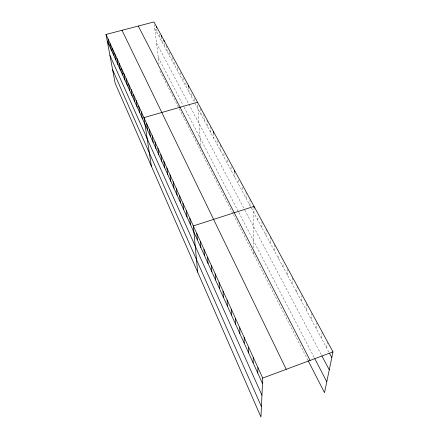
<?xml version="1.0" encoding="UTF-8"?>
<svg xmlns="http://www.w3.org/2000/svg" width="439" height="439" viewBox="0 0 439 439"><rect width="100%" height="100%" fill="white"/><g stroke="black" fill="none" stroke-linecap="round" stroke-linejoin="round"><path stroke-width="0.33" stroke-dasharray="2.19 1.65" d="M246.059 198.192L246.07 192.348M249.961 205.441L250.011 199.619M253.276 253.44L253.308 251.646M253.363 248.046L254.016 207.663M257.858 220.115L257.945 216.262M261.847 227.534L262.028 221.783M265.913 235.09L266.138 229.367M270.056 242.789L270.325 237.093M274.276 250.631L274.594 244.962M278.573 258.62L278.82 254.861M282.952 266.758L283.232 263.027M287.419 275.055L287.891 269.491M291.968 283.512L292.489 278.057M296.605 292.133L297.258 286.041M301.335 300.924L301.977 295.557M306.164 309.89L306.949 303.909M311.086 319.038L311.849 313.77M316.107 328.372L316.936 323.159M321.233 337.898L322.242 332.098M326.462 347.622L327.434 342.53M154.78 28.546L194.389 102.155M194.982 103.264L328.976 352.292M156.531 43.071L244.474 209.441M244.786 210.029L321.567 355.283M158.259 57.46L183.228 105.497M184.128 107.231L238.476 211.823M238.772 212.388L314.203 357.549M159.878 70.898L178.98 108.235M179.266 108.784L307.865 360.128M154.303 24.589L159.039 63.913M156.723 29.067L157.189 33.029M159.258 34.269L159.637 37.578M161.525 36.892L162.123 42.188M164.274 43.56L164.641 46.869M166.557 45.651L167.193 51.621M169.372 52.46L169.789 56.439M172.017 57.35L172.423 61.334M174.7 62.311L175.09 66.294M177.427 67.348L177.806 71.337M180.193 72.468L180.561 76.457M183.003 77.659L183.354 81.654M185.856 82.938L186.196 86.927M188.644 86.966L189.077 92.289M191.695 93.743L192.008 97.732M194.636 98.61L194.883 101.936M197.726 104.894L200.579 145.556M200.683 108.614L201.078 114.595M203.833 114.42L204.201 120.396M207.032 120.319L207.373 126.295M210.281 126.322L210.599 132.287M213.623 133.088L213.881 138.384M217.042 140.617L217.217 144.585M220.378 144.941L220.608 150.884M223.923 153.343L224.055 157.299M227.457 159.873L227.567 163.818M231.046 166.513L231.133 170.453M234.678 171.967L234.766 177.208M238.421 180.155L238.465 184.078M242.213 187.162L242.229 191.069"/><path stroke-width="0.66" d="M248.617 352.923L248.666 347.271M254.016 207.663L254.038 206.374L193.33 225.92L197.649 272.098M253.138 362.899L253.248 357.319M257.753 373.084L257.929 367.586M106.018 34.467L262.714 378.072L260.964 417.05L115.139 83.207L106.018 34.467L153.985 21.95L332.981 351.891L324.514 392.664L308.167 360.721M262.714 378.072L332.981 351.891M197.539 102.232L143.943 117.619L151.378 166.161M329.607 353.461L331.807 357.549M321.88 355.881L329.255 369.83M314.807 358.701L326.781 381.749M138.296 26.044L310.11 360.414M121.993 30.296L286.223 369.314M107.248 41.036L262.473 383.488M109.959 55.512L261.946 395.237M112.636 69.834L261.43 406.629M108.131 39.093L109.349 45.672M110.271 43.785L111.479 50.37M112.444 48.553L113.641 55.144M114.65 53.388L115.836 59.984M116.889 58.299L118.064 64.895M119.161 63.282L120.324 69.883M121.471 68.341L122.618 74.948M123.809 73.478L124.95 80.085M126.191 78.696L127.315 85.309M128.605 83.997L129.719 90.604M131.063 89.38L132.155 95.987M133.555 94.846L134.636 101.458M136.09 100.405L137.155 107.012M138.664 106.051L139.712 112.653M141.281 111.786L142.307 118.387M146.642 123.546L147.636 130.136M149.392 129.576L150.363 136.156M152.185 135.706L153.14 142.28M155.027 141.934L155.96 148.503M157.919 148.278L158.83 154.83M160.861 154.726L161.744 161.267M163.851 161.289L164.713 167.813M166.897 167.961L167.731 174.475M169.997 174.76L170.804 181.258M173.153 181.675L173.932 188.155M156.41 26.428L156.569 27.745M176.363 188.715L177.115 195.174M179.633 195.887L180.358 202.324M161.376 35.57L161.525 36.892M163.912 40.245L164.054 41.573M182.959 203.186L183.656 209.601M186.35 210.621L187.014 217.014M189.807 218.199L190.433 224.565M196.804 233.543L197.363 239.848M200.349 241.313L200.87 247.585M188.534 85.638L188.644 86.966M203.959 249.226L204.442 255.465M207.636 257.292L208.081 263.488M211.384 265.513L211.785 271.67M215.203 273.892L215.565 280.005M219.099 282.436L219.418 288.505M213.557 131.76L213.623 133.088M223.072 291.15L223.347 297.17M227.128 300.035L227.347 306.005M231.26 309.1L231.435 315.015M235.48 318.352L235.6 324.207M234.656 170.656L234.678 171.967M239.787 327.79L239.848 333.585M244.177 337.432L244.188 343.155"/></g></svg>
